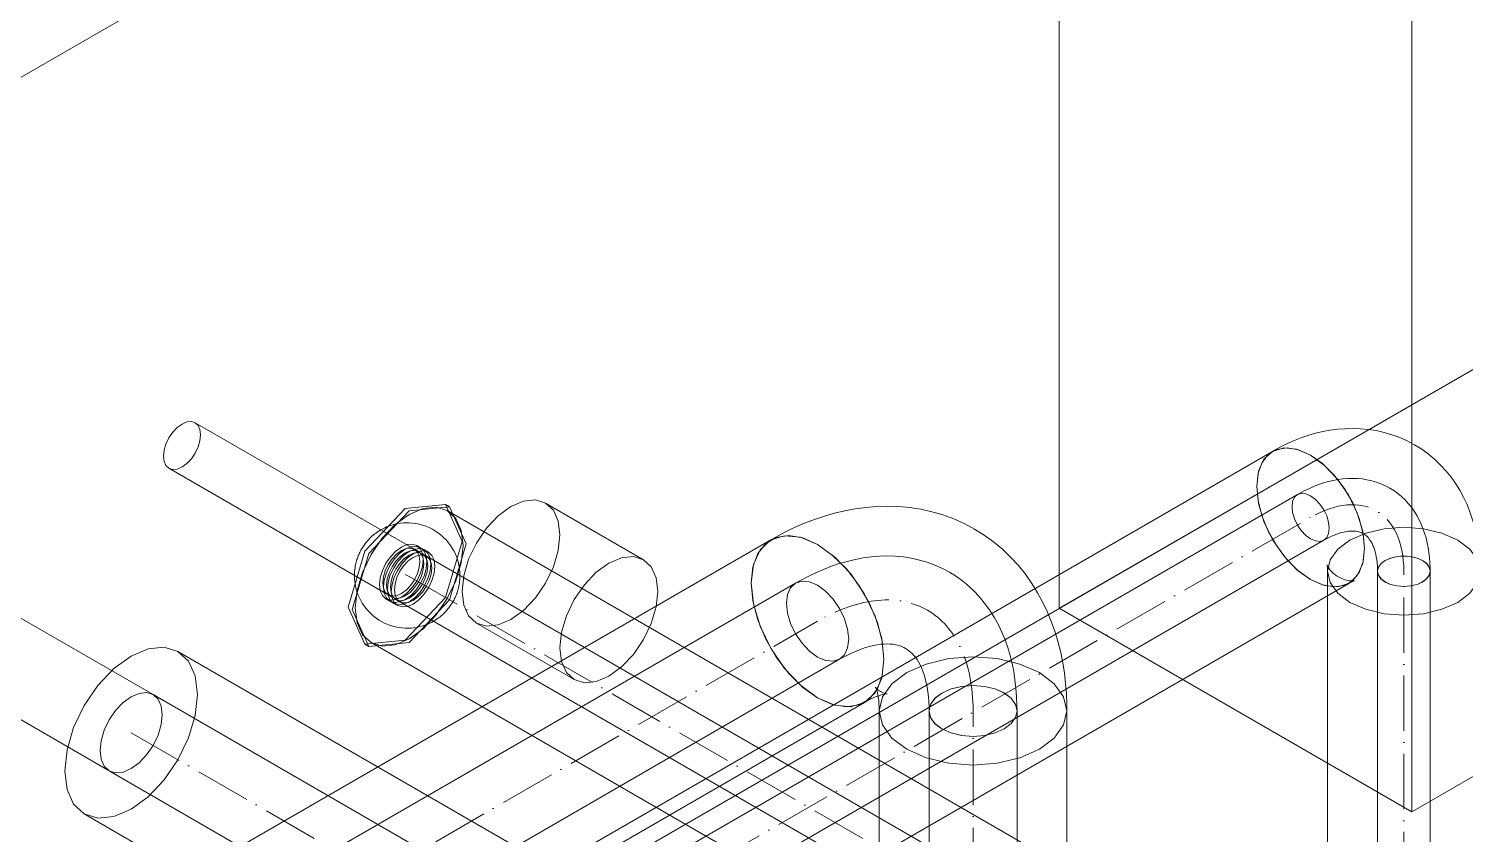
# Model space of a CAD drawing. Header units: millimetres. Extents: x -88595 to 880822, y -1054509 to -148035.
# Drawn here: x 389529.6 to 389789, y -315715.3 to -315569.9 of the extents above; entities that cross this region are included whole.
import ezdxf

# ---------------------------------------------------------------- set-up
doc = ezdxf.new("R2010")
doc.units = ezdxf.units.MM
doc.linetypes.add('$12$ADSK_Осевая', pattern=[14, 10, -2, 0, -2])
doc.linetypes.add('$13$ADSK_Осевая', pattern=[14, 10, -2, 0, -2])
for name, color, linetype, lineweight in [('Изоляция', 7, 'Continuous', 18), ('Оборудование', 7, 'Continuous', 18), ('Трубопровод', 7, 'Continuous', 18), ('Трубопроводы', 7, 'Continuous', 18)]:
    doc.layers.add(name, color=color, linetype=linetype, lineweight=lineweight)

# ---------------------------------------------------------------- blocks, each defined once
blk = doc.blocks.new('$0$ADSK_Канальный блок кондиционера1 - AD242MJERAB-3267365-В_ОВ3_3')
at = {"layer": 'Оборудование'}
for p, q in [((18017.5, 12209.29), (18510.35, 12493.84)), ((18307.41, 12376.67), (18307.41, 12172.55)), ((18371.05, 12135.81), (18371.05, 12339.93)), ((18510.35, 12289.72), (18017.5, 12005.17)), ((18307.41, 12172.55), (18448.83, 12254.2)), ((18512.47, 12217.46), (18371.05, 12135.81)), ((18191.7, 12182.79), (18151.39, 12206.06)), ((18146.64, 12197.83), (18186.95, 12174.56)), ((18232.34, 12181.33), (18214.66, 12191.54)), ((18143.79, 12156.97), (18103.49, 12180.24)), ((18371.05, 12135.81), (18307.41, 12172.55)), ((18202.16, 12169.89), (18219.84, 12159.68)), ((18095.55, 12166.49), (18135.85, 12143.22))]:
    blk.add_line(p, q, dxfattribs=at)
for points in [[(18145.66, 12200, 0), (18145.77, 12201.07, 0), (18146.11, 12202.2, 0), (18146.64, 12203.32, 0), (18147.34, 12204.33, 0), (18148.15, 12205.19, 0), (18149.02, 12205.82, 0), (18149.89, 12206.19, 0), (18150.7, 12206.27, 0), (18151.39, 12206.06, 0), (18151.93, 12205.56, 0), (18152.26, 12204.82, 0), (18152.38, 12203.88, 0)], [(18152.38, 12203.88, 0), (18152.26, 12202.81, 0), (18151.93, 12201.68, 0), (18151.39, 12200.57, 0), (18150.7, 12199.55, 0), (18149.89, 12198.7, 0), (18149.02, 12198.07, 0), (18148.15, 12197.7, 0), (18147.34, 12197.62, 0), (18146.64, 12197.83, 0), (18146.11, 12198.33, 0), (18145.77, 12199.07, 0), (18145.66, 12200, 0)], [(18199.58, 12175.61, 0), (18199.88, 12178.43, 0), (18200.76, 12181.4, 0), (18202.16, 12184.32, 0), (18203.99, 12187, 0), (18206.13, 12189.25, 0), (18208.41, 12190.92, 0), (18210.7, 12191.89, 0), (18212.83, 12192.11, 0), (18214.66, 12191.54, 0), (18216.07, 12190.24, 0), (18216.95, 12188.29, 0), (18217.25, 12185.82, 0)], [(18217.25, 12185.82, 0), (18216.95, 12183, 0), (18216.07, 12180.03, 0), (18214.66, 12177.11, 0), (18212.83, 12174.43, 0), (18210.7, 12172.18, 0), (18208.41, 12170.51, 0), (18206.13, 12169.54, 0), (18203.99, 12169.32, 0), (18202.16, 12169.89, 0), (18200.76, 12171.19, 0), (18199.88, 12173.14, 0), (18199.58, 12175.61, 0)], [(18192.68, 12180.61, 0), (18192.57, 12181.55, 0), (18192.23, 12182.29, 0), (18191.7, 12182.79, 0), (18191, 12183, 0), (18190.19, 12182.92, 0), (18189.32, 12182.55, 0), (18188.45, 12181.92, 0), (18187.64, 12181.06, 0), (18186.95, 12180.05, 0), (18186.41, 12178.93, 0), (18186.08, 12177.8, 0), (18185.96, 12176.73, 0)], [(18234.93, 12175.61, 0), (18234.63, 12178.08, 0), (18233.75, 12180.03, 0), (18232.34, 12181.33, 0), (18230.51, 12181.9, 0), (18228.38, 12181.69, 0), (18226.09, 12180.72, 0), (18223.8, 12179.05, 0), (18221.67, 12176.8, 0), (18219.84, 12174.12, 0), (18218.44, 12171.19, 0), (18217.55, 12168.22, 0), (18217.25, 12165.41, 0)], [(18185.96, 12176.73, 0), (18186.08, 12175.8, 0), (18186.41, 12175.06, 0), (18186.95, 12174.56, 0), (18187.64, 12174.35, 0), (18188.45, 12174.43, 0), (18189.32, 12174.8, 0), (18190.19, 12175.43, 0), (18191, 12176.28, 0), (18191.7, 12177.3, 0), (18192.23, 12178.41, 0), (18192.57, 12179.54, 0), (18192.68, 12180.61, 0)], [(18217.25, 12165.41, 0), (18217.55, 12162.94, 0), (18218.44, 12160.99, 0), (18219.84, 12159.68, 0), (18221.67, 12159.12, 0), (18223.8, 12159.33, 0), (18226.09, 12160.3, 0), (18228.38, 12161.97, 0), (18230.51, 12164.22, 0), (18232.34, 12166.9, 0), (18233.75, 12169.83, 0), (18234.63, 12172.8, 0), (18234.93, 12175.61, 0)], [(18145.44, 12153.34, 0), (18145.25, 12154.91, 0), (18144.69, 12156.15, 0), (18143.79, 12156.97, 0), (18142.63, 12157.33, 0), (18141.28, 12157.2, 0), (18139.82, 12156.58, 0), (18138.37, 12155.52, 0), (18137.02, 12154.09, 0), (18135.85, 12152.39, 0), (18134.96, 12150.53, 0), (18134.4, 12148.64, 0), (18134.21, 12146.85, 0)], [(18134.21, 12146.85, 0), (18134.4, 12145.29, 0), (18134.96, 12144.05, 0), (18135.85, 12143.22, 0), (18137.02, 12142.86, 0), (18138.37, 12143, 0), (18139.82, 12143.61, 0), (18141.28, 12144.67, 0), (18142.63, 12146.1, 0), (18143.79, 12147.8, 0), (18144.69, 12149.66, 0), (18145.25, 12151.55, 0), (18145.44, 12153.34, 0)]]:
    blk.add_polyline3d(points, dxfattribs=at)
blk = doc.blocks.new('$0$ADSK_МедьПайка_Отвод-гнутая труба - Отвод _гнутая труба_-3197929-В_ОВ3_3')
at = {"layer": 'Трубопроводы', "color": 190, "true_color": 0x8000ff}
for points in [[(31567.95, 9699.53, 0), (31567.2, 9698.96, 0), (31566.72, 9698.3, 0), (31566.56, 9697.59, 0), (31566.72, 9696.87, 0), (31567.2, 9696.21, 0), (31567.95, 9695.64, 0), (31568.94, 9695.21, 0), (31570.09, 9694.93, 0), (31571.32, 9694.84, 0), (31572.55, 9694.93, 0), (31573.7, 9695.21, 0), (31574.68, 9695.64, 0)], [(31574.68, 9695.64, 0), (31575.44, 9696.21, 0), (31575.92, 9696.87, 0), (31576.08, 9697.59, 0), (31575.92, 9698.3, 0), (31575.44, 9698.96, 0), (31574.68, 9699.53, 0), (31573.7, 9699.97, 0), (31572.55, 9700.24, 0), (31571.32, 9700.33, 0), (31570.09, 9700.24, 0), (31568.94, 9699.97, 0), (31567.95, 9699.53, 0)], [(31564.01, 9690.81, 0), (31564.2, 9690.93, 0), (31564.38, 9691.06, 0), (31564.56, 9691.21, 0), (31564.73, 9691.38, 0), (31564.9, 9691.57, 0), (31565.08, 9691.78, 0), (31565.25, 9692.02, 0), (31565.41, 9692.29, 0), (31565.57, 9692.59, 0), (31565.73, 9692.91, 0), (31565.87, 9693.27, 0), (31566.01, 9693.66, 0), (31566.14, 9694.08, 0), (31566.25, 9694.53, 0), (31566.34, 9695.01, 0), (31566.42, 9695.52, 0), (31566.49, 9696.05, 0), (31566.53, 9696.62, 0), (31566.55, 9697.2, 0), (31566.56, 9697.59, 0)], [(31568.77, 9682.57, 0), (31569.51, 9683.03, 0), (31570.23, 9683.55, 0), (31570.9, 9684.11, 0), (31571.53, 9684.72, 0), (31572.13, 9685.37, 0), (31572.68, 9686.05, 0), (31573.18, 9686.76, 0), (31573.64, 9687.51, 0), (31574.06, 9688.28, 0), (31574.44, 9689.07, 0), (31574.77, 9689.89, 0), (31575.07, 9690.72, 0), (31575.32, 9691.58, 0), (31575.54, 9692.45, 0), (31575.72, 9693.33, 0), (31575.86, 9694.23, 0), (31575.96, 9695.14, 0), (31576.03, 9696.06, 0), (31576.07, 9696.99, 0), (31576.08, 9697.59, 0)], [(31554.49, 9683.98, 0), (31553.62, 9683.61, 0), (31552.81, 9683.53, 0), (31552.11, 9683.75, 0), (31551.57, 9684.24, 0), (31551.24, 9684.99, 0), (31551.12, 9685.93, 0), (31551.24, 9687, 0), (31551.57, 9688.13, 0), (31552.11, 9689.24, 0), (31552.81, 9690.26, 0), (31553.62, 9691.12, 0), (31554.49, 9691.76, 0)], [(31554.49, 9691.76, 0), (31555.36, 9692.13, 0), (31556.17, 9692.21, 0), (31556.87, 9691.99, 0), (31557.4, 9691.5, 0), (31557.74, 9690.75, 0), (31557.85, 9689.81, 0), (31557.74, 9688.74, 0), (31557.4, 9687.61, 0), (31556.87, 9686.5, 0), (31556.17, 9685.48, 0), (31555.36, 9684.62, 0), (31554.49, 9683.98, 0)], [(31564.01, 9690.81, 0), (31563.81, 9690.71, 0), (31563.61, 9690.62, 0), (31563.39, 9690.54, 0), (31563.16, 9690.47, 0), (31562.91, 9690.41, 0), (31562.64, 9690.37, 0), (31562.34, 9690.35, 0), (31562.03, 9690.34, 0), (31561.69, 9690.34, 0), (31561.33, 9690.37, 0), (31560.95, 9690.43, 0), (31560.54, 9690.5, 0), (31560.12, 9690.6, 0), (31559.67, 9690.73, 0), (31559.21, 9690.89, 0), (31558.73, 9691.07, 0), (31558.23, 9691.29, 0), (31557.72, 9691.53, 0), (31557.2, 9691.8, 0), (31556.87, 9691.99, 0)], [(31568.77, 9682.57, 0), (31567.99, 9682.16, 0), (31567.19, 9681.8, 0), (31566.37, 9681.49, 0), (31565.52, 9681.25, 0), (31564.67, 9681.06, 0), (31563.8, 9680.92, 0), (31562.93, 9680.84, 0), (31562.05, 9680.82, 0), (31561.18, 9680.84, 0), (31560.3, 9680.91, 0), (31559.43, 9681.03, 0), (31558.56, 9681.19, 0), (31557.69, 9681.4, 0), (31556.83, 9681.65, 0), (31555.98, 9681.93, 0), (31555.13, 9682.26, 0), (31554.29, 9682.62, 0), (31553.45, 9683.02, 0), (31552.63, 9683.45, 0), (31552.11, 9683.75, 0)]]:
    blk.add_polyline3d(points, dxfattribs=at)
blk = doc.blocks.new('$0$ADSK_МедьПайка_Отвод-гнутая труба - Отвод _гнутая труба_-3197924-В_ОВ3_3')
at = {"layer": 'Трубопроводы', "color": 134, "true_color": 0x00a6a6}
for points in [[(31495.62, 9697.12, 0), (31496.88, 9698.07, 0), (31497.67, 9699.18, 0), (31497.94, 9700.36, 0), (31497.67, 9701.55, 0), (31496.88, 9702.65, 0), (31495.62, 9703.6, 0), (31493.97, 9704.33, 0), (31492.06, 9704.79, 0), (31490, 9704.95, 0), (31487.95, 9704.79, 0), (31486.03, 9704.33, 0), (31484.39, 9703.6, 0)], [(31484.39, 9703.6, 0), (31483.12, 9702.65, 0), (31482.33, 9701.55, 0), (31482.06, 9700.36, 0), (31482.33, 9699.18, 0), (31483.12, 9698.07, 0), (31484.39, 9697.12, 0), (31486.03, 9696.39, 0), (31487.95, 9695.93, 0), (31490, 9695.78, 0), (31492.06, 9695.93, 0), (31493.97, 9696.39, 0), (31495.62, 9697.12, 0)], [(31477.81, 9689.06, 0), (31478.12, 9689.26, 0), (31478.42, 9689.48, 0), (31478.72, 9689.73, 0), (31479.01, 9690.01, 0), (31479.3, 9690.32, 0), (31479.59, 9690.68, 0), (31479.87, 9691.08, 0), (31480.15, 9691.53, 0), (31480.42, 9692.02, 0), (31480.68, 9692.57, 0), (31480.92, 9693.16, 0), (31481.15, 9693.81, 0), (31481.36, 9694.51, 0), (31481.54, 9695.26, 0), (31481.7, 9696.06, 0), (31481.84, 9696.91, 0), (31481.94, 9697.81, 0), (31482.01, 9698.74, 0), (31482.05, 9699.72, 0), (31482.06, 9700.36, 0)], [(31485.75, 9675.31, 0), (31486.99, 9676.09, 0), (31488.18, 9676.95, 0), (31489.3, 9677.89, 0), (31490.36, 9678.9, 0), (31491.35, 9679.98, 0), (31492.27, 9681.12, 0), (31493.11, 9682.31, 0), (31493.88, 9683.55, 0), (31494.58, 9684.84, 0), (31495.21, 9686.16, 0), (31495.77, 9687.52, 0), (31496.26, 9688.92, 0), (31496.68, 9690.34, 0), (31497.04, 9691.79, 0), (31497.34, 9693.26, 0), (31497.57, 9694.76, 0), (31497.75, 9696.28, 0), (31497.87, 9697.81, 0), (31497.93, 9699.37, 0), (31497.94, 9700.36, 0)], [(31461.93, 9690.64, 0), (31463.38, 9691.26, 0), (31464.74, 9691.39, 0), (31465.9, 9691.03, 0), (31466.79, 9690.2, 0), (31467.35, 9688.96, 0), (31467.54, 9687.4, 0), (31467.35, 9685.61, 0), (31466.79, 9683.72, 0), (31465.9, 9681.86, 0), (31464.74, 9680.16, 0), (31463.38, 9678.73, 0), (31461.93, 9677.67, 0)], [(31477.81, 9689.06, 0), (31477.48, 9688.89, 0), (31477.14, 9688.74, 0), (31476.78, 9688.61, 0), (31476.39, 9688.49, 0), (31475.97, 9688.4, 0), (31475.52, 9688.33, 0), (31475.03, 9688.28, 0), (31474.51, 9688.27, 0), (31473.94, 9688.28, 0), (31473.34, 9688.33, 0), (31472.7, 9688.42, 0), (31472.03, 9688.55, 0), (31471.32, 9688.72, 0), (31470.57, 9688.93, 0), (31469.8, 9689.19, 0), (31469, 9689.5, 0), (31468.17, 9689.86, 0), (31467.32, 9690.26, 0), (31466.46, 9690.72, 0), (31465.9, 9691.03, 0)], [(31461.93, 9677.67, 0), (31460.48, 9677.05, 0), (31459.12, 9676.92, 0), (31457.96, 9677.28, 0), (31457.07, 9678.11, 0), (31456.51, 9679.35, 0), (31456.31, 9680.91, 0), (31456.51, 9682.7, 0), (31457.07, 9684.59, 0), (31457.96, 9686.45, 0), (31459.12, 9688.15, 0), (31460.48, 9689.58, 0), (31461.93, 9690.64, 0)], [(31485.75, 9675.31, 0), (31484.45, 9674.62, 0), (31483.12, 9674.03, 0), (31481.74, 9673.52, 0), (31480.34, 9673.11, 0), (31478.91, 9672.79, 0), (31477.46, 9672.57, 0), (31476.01, 9672.43, 0), (31474.55, 9672.39, 0), (31473.08, 9672.43, 0), (31471.62, 9672.55, 0), (31470.16, 9672.74, 0), (31468.71, 9673.02, 0), (31467.27, 9673.36, 0), (31465.83, 9673.77, 0), (31464.41, 9674.25, 0), (31462.99, 9674.8, 0), (31461.59, 9675.4, 0), (31460.2, 9676.07, 0), (31458.83, 9676.79, 0), (31457.96, 9677.28, 0)]]:
    blk.add_polyline3d(points, dxfattribs=at)
blk = doc.blocks.new('$0$ADSK_МедьПайка_Муфта редукционная - Муфта редукционная медная под пайку-3268008-В_ОВ3_3')
at = {"layer": 'Трубопроводы', "color": 190, "true_color": 0x8000ff}
for p, q in [((18192.1, 12183.48), (18191.39, 12183.89)), ((18192.79, 12183.09), (18192.08, 12183.49)), ((18191.7, 12182.79), (18190.99, 12183.2)), ((18193.12, 12181.98), (18192.41, 12182.39)), ((18193.52, 12182.67), (18192.81, 12183.08)), ((18190.03, 12178.27), (18189.32, 12178.67)), ((18185.84, 12174.28), (18186.55, 12173.87)), ((18186.24, 12174.97), (18186.95, 12174.56)), ((18186.53, 12173.88), (18187.23, 12173.46)), ((18187.25, 12173.45), (18187.96, 12173.04)), ((18187.65, 12174.14), (18188.36, 12173.74))]:
    blk.add_line(p, q, dxfattribs=at)
for points in [[(18199.2, 12178.47, 0), (18199.19, 12178.81, 0), (18199.17, 12179.16, 0), (18199.14, 12179.52, 0), (18199.09, 12179.9, 0), (18199.02, 12180.29, 0), (18198.93, 12180.7, 0), (18198.82, 12181.13, 0), (18198.68, 12181.57, 0), (18198.51, 12182.02, 0), (18198.31, 12182.48, 0), (18198.08, 12182.95, 0), (18197.8, 12183.42, 0), (18197.49, 12183.9, 0), (18197.14, 12184.38, 0), (18196.75, 12184.84, 0), (18196.32, 12185.29, 0), (18195.84, 12185.72, 0), (18195.33, 12186.13, 0), (18194.79, 12186.5, 0), (18194.23, 12186.83, 0), (18193.64, 12187.13, 0), (18193.04, 12187.38, 0), (18192.43, 12187.58, 0), (18191.82, 12187.75, 0), (18191.22, 12187.86, 0), (18190.63, 12187.94, 0), (18190.05, 12187.98, 0), (18189.5, 12187.99, 0), (18188.97, 12187.96, 0), (18188.46, 12187.91, 0), (18187.98, 12187.84, 0), (18187.53, 12187.74, 0), (18187.1, 12187.63, 0), (18186.69, 12187.51, 0), (18186.31, 12187.37, 0), (18185.95, 12187.23, 0), (18185.61, 12187.08, 0), (18185.29, 12186.92, 0), (18184.99, 12186.76, 0), (18184.71, 12186.59, 0), (18184.45, 12186.42, 0), (18184.2, 12186.25, 0), (18183.96, 12186.08, 0), (18183.74, 12185.91, 0), (18183.52, 12185.74, 0), (18183.32, 12185.56, 0), (18183.13, 12185.38, 0), (18182.95, 12185.21, 0), (18182.78, 12185.03, 0), (18182.61, 12184.86, 0), (18182.46, 12184.68, 0), (18182.31, 12184.5, 0), (18182.17, 12184.32, 0), (18182.03, 12184.14, 0), (18181.9, 12183.96, 0), (18181.77, 12183.77, 0), (18181.65, 12183.59, 0), (18181.53, 12183.4, 0), (18181.42, 12183.21, 0), (18181.31, 12183.02, 0), (18181.21, 12182.82, 0), (18181.11, 12182.63, 0), (18181.02, 12182.42, 0), (18180.93, 12182.22, 0), (18180.84, 12182.01, 0), (18180.76, 12181.79, 0), (18180.68, 12181.57, 0), (18180.6, 12181.35, 0), (18180.53, 12181.12, 0), (18180.47, 12180.88, 0), (18180.4, 12180.63, 0), (18180.35, 12180.38, 0), (18180.3, 12180.11, 0), (18180.26, 12179.84, 0), (18180.22, 12179.56, 0), (18180.19, 12179.27, 0), (18180.17, 12178.96, 0), (18180.16, 12178.65, 0), (18180.16, 12178.47, 0)], [(18184.69, 12176.82, 0), (18184.82, 12178.07, 0), (18185.22, 12179.39, 0), (18185.84, 12180.68, 0), (18186.65, 12181.87, 0), (18187.6, 12182.87, 0), (18188.62, 12183.61, 0), (18189.63, 12184.05, 0), (18190.58, 12184.14, 0), (18191.39, 12183.89, 0), (18192.01, 12183.31, 0), (18192.41, 12182.44, 0), (18192.54, 12181.35, 0)], [(18185.4, 12176.41, 0), (18185.53, 12177.66, 0), (18185.92, 12178.98, 0), (18186.55, 12180.28, 0), (18187.36, 12181.47, 0), (18188.31, 12182.46, 0), (18189.32, 12183.21, 0), (18190.34, 12183.64, 0), (18191.28, 12183.73, 0), (18192.1, 12183.48, 0), (18192.72, 12182.9, 0), (18193.11, 12182.04, 0), (18193.25, 12180.94, 0)], [(18193.25, 12180.94, 0), (18193.11, 12182.04, 0), (18192.72, 12182.9, 0), (18192.1, 12183.48, 0), (18191.28, 12183.73, 0), (18190.34, 12183.64, 0), (18189.32, 12183.21, 0), (18188.31, 12182.46, 0), (18187.36, 12181.47, 0), (18186.55, 12180.28, 0), (18185.92, 12178.98, 0), (18185.53, 12177.66, 0), (18185.4, 12176.41, 0)], [(18192.54, 12181.35, 0), (18192.41, 12180.1, 0), (18192.01, 12178.78, 0), (18191.39, 12177.48, 0), (18190.58, 12176.29, 0), (18189.63, 12175.29, 0), (18188.62, 12174.55, 0), (18187.6, 12174.12, 0), (18186.65, 12174.02, 0), (18185.84, 12174.28, 0), (18185.22, 12174.85, 0), (18184.82, 12175.72, 0), (18184.69, 12176.82, 0)], [(18191.97, 12181.02, 0), (18191.86, 12181.96, 0), (18191.52, 12182.7, 0), (18190.99, 12183.2, 0), (18190.29, 12183.41, 0), (18189.48, 12183.33, 0), (18188.62, 12182.96, 0), (18187.75, 12182.33, 0), (18186.94, 12181.47, 0), (18186.24, 12180.45, 0), (18185.71, 12179.34, 0), (18185.37, 12178.21, 0), (18185.26, 12177.14, 0)], [(18185.26, 12177.14, 0), (18185.37, 12176.21, 0), (18185.71, 12175.46, 0), (18186.24, 12174.97, 0), (18186.94, 12174.75, 0), (18187.75, 12174.83, 0), (18188.62, 12175.2, 0), (18189.48, 12175.84, 0), (18190.29, 12176.69, 0), (18190.99, 12177.71, 0), (18191.52, 12178.82, 0), (18191.86, 12179.95, 0), (18191.97, 12181.02, 0)], [(18193.25, 12180.94, 0), (18193.11, 12179.69, 0), (18192.72, 12178.37, 0), (18192.1, 12177.07, 0), (18191.28, 12175.88, 0), (18190.34, 12174.88, 0), (18189.32, 12174.14, 0), (18188.31, 12173.71, 0), (18187.36, 12173.62, 0), (18186.55, 12173.87, 0), (18185.92, 12174.45, 0), (18185.53, 12175.31, 0), (18185.4, 12176.41, 0)], [(18185.4, 12176.41, 0), (18185.53, 12175.31, 0), (18185.92, 12174.45, 0), (18186.55, 12173.87, 0), (18187.36, 12173.62, 0), (18188.31, 12173.71, 0), (18189.32, 12174.14, 0), (18190.34, 12174.88, 0), (18191.28, 12175.88, 0), (18192.1, 12177.07, 0), (18192.72, 12178.37, 0), (18193.11, 12179.69, 0), (18193.25, 12180.94, 0)], [(18185.96, 12176.73, 0), (18186.08, 12177.8, 0), (18186.41, 12178.93, 0), (18186.95, 12180.05, 0), (18187.64, 12181.06, 0), (18188.45, 12181.92, 0), (18189.32, 12182.55, 0), (18190.19, 12182.92, 0), (18191, 12183, 0), (18191.7, 12182.79, 0), (18192.23, 12182.29, 0), (18192.57, 12181.55, 0), (18192.68, 12180.61, 0)], [(18193.96, 12180.54, 0), (18193.83, 12181.63, 0), (18193.43, 12182.5, 0), (18192.81, 12183.08, 0), (18192, 12183.33, 0), (18191.05, 12183.24, 0), (18190.03, 12182.81, 0), (18189.01, 12182.06, 0), (18188.06, 12181.06, 0), (18187.25, 12179.87, 0), (18186.62, 12178.57, 0), (18186.23, 12177.25, 0), (18186.1, 12176, 0)], [(18186.1, 12176, 0), (18186.23, 12177.25, 0), (18186.62, 12178.57, 0), (18187.25, 12179.87, 0), (18188.06, 12181.06, 0), (18189.01, 12182.06, 0), (18190.03, 12182.81, 0), (18191.05, 12183.24, 0), (18192, 12183.33, 0), (18192.81, 12183.08, 0), (18193.43, 12182.5, 0), (18193.83, 12181.63, 0), (18193.96, 12180.54, 0)], [(18193.4, 12180.21, 0), (18193.28, 12181.15, 0), (18192.94, 12181.89, 0), (18192.41, 12182.39, 0), (18191.71, 12182.6, 0), (18190.9, 12182.52, 0), (18190.03, 12182.15, 0), (18189.16, 12181.52, 0), (18188.35, 12180.66, 0), (18187.65, 12179.64, 0), (18187.11, 12178.53, 0), (18186.78, 12177.39, 0), (18186.66, 12176.32, 0)], [(18194.67, 12180.13, 0), (18194.53, 12181.22, 0), (18194.14, 12182.09, 0), (18193.52, 12182.67, 0), (18192.7, 12182.92, 0), (18191.75, 12182.83, 0), (18190.74, 12182.4, 0), (18189.72, 12181.65, 0), (18188.77, 12180.65, 0), (18187.96, 12179.46, 0), (18187.33, 12178.16, 0), (18186.94, 12176.84, 0), (18186.81, 12175.59, 0)], [(18187.37, 12175.91, 0), (18187.49, 12176.99, 0), (18187.82, 12178.12, 0), (18188.36, 12179.23, 0), (18189.05, 12180.25, 0), (18189.87, 12181.11, 0), (18190.74, 12181.74, 0), (18191.61, 12182.11, 0), (18192.42, 12182.19, 0), (18193.12, 12181.98, 0), (18193.65, 12181.48, 0), (18193.99, 12180.74, 0), (18194.1, 12179.8, 0)], [(18180.16, 12178.47, 0), (18180.16, 12178.13, 0), (18180.18, 12177.78, 0), (18180.21, 12177.42, 0), (18180.26, 12177.04, 0), (18180.33, 12176.64, 0), (18180.42, 12176.24, 0), (18180.53, 12175.81, 0), (18180.67, 12175.37, 0), (18180.84, 12174.92, 0), (18181.04, 12174.46, 0), (18181.28, 12173.99, 0), (18181.55, 12173.51, 0), (18181.86, 12173.04, 0), (18182.21, 12172.56, 0), (18182.6, 12172.1, 0), (18183.04, 12171.65, 0), (18183.51, 12171.22, 0), (18184.02, 12170.81, 0), (18184.56, 12170.44, 0), (18185.13, 12170.11, 0), (18185.71, 12169.81, 0), (18186.32, 12169.56, 0), (18186.92, 12169.36, 0), (18187.53, 12169.19, 0), (18188.13, 12169.08, 0), (18188.72, 12169, 0), (18189.3, 12168.96, 0), (18189.85, 12168.95, 0), (18190.38, 12168.98, 0), (18190.89, 12169.03, 0), (18191.37, 12169.1, 0), (18191.83, 12169.2, 0), (18192.26, 12169.31, 0), (18192.66, 12169.43, 0), (18193.04, 12169.57, 0), (18193.4, 12169.71, 0), (18193.74, 12169.86, 0), (18194.06, 12170.02, 0), (18194.36, 12170.18, 0), (18194.64, 12170.35, 0), (18194.91, 12170.51, 0), (18195.16, 12170.69, 0), (18195.39, 12170.86, 0), (18195.62, 12171.03, 0), (18195.83, 12171.2, 0), (18196.03, 12171.38, 0), (18196.22, 12171.55, 0), (18196.4, 12171.73, 0), (18196.57, 12171.91, 0), (18196.74, 12172.08, 0), (18196.89, 12172.26, 0), (18197.04, 12172.44, 0), (18197.19, 12172.62, 0), (18197.32, 12172.8, 0), (18197.46, 12172.98, 0), (18197.58, 12173.17, 0), (18197.7, 12173.35, 0), (18197.82, 12173.54, 0), (18197.93, 12173.73, 0), (18198.04, 12173.92, 0), (18198.14, 12174.11, 0), (18198.24, 12174.31, 0), (18198.34, 12174.51, 0), (18198.43, 12174.72, 0), (18198.51, 12174.93, 0), (18198.6, 12175.14, 0), (18198.68, 12175.36, 0), (18198.75, 12175.59, 0), (18198.82, 12175.82, 0), (18198.89, 12176.06, 0), (18198.95, 12176.31, 0), (18199, 12176.56, 0), (18199.05, 12176.83, 0), (18199.1, 12177.1, 0), (18199.13, 12177.38, 0), (18199.16, 12177.67, 0), (18199.18, 12177.98, 0), (18199.19, 12178.29, 0), (18199.2, 12178.47, 0)], [(18192.68, 12180.61, 0), (18192.57, 12179.54, 0), (18192.23, 12178.41, 0), (18191.7, 12177.3, 0), (18191, 12176.28, 0), (18190.19, 12175.43, 0), (18189.32, 12174.8, 0), (18188.45, 12174.43, 0), (18187.64, 12174.35, 0), (18186.95, 12174.56, 0), (18186.41, 12175.06, 0), (18186.08, 12175.8, 0), (18185.96, 12176.73, 0)], [(18186.1, 12176, 0), (18186.23, 12174.9, 0), (18186.62, 12174.03, 0), (18187.25, 12173.45, 0), (18188.06, 12173.2, 0), (18189.01, 12173.29, 0), (18190.03, 12173.73, 0), (18191.05, 12174.47, 0), (18192, 12175.47, 0), (18192.81, 12176.66, 0), (18193.43, 12177.96, 0), (18193.83, 12179.28, 0), (18193.96, 12180.54, 0)], [(18193.96, 12180.54, 0), (18193.83, 12179.28, 0), (18193.43, 12177.96, 0), (18192.81, 12176.66, 0), (18192, 12175.47, 0), (18191.05, 12174.47, 0), (18190.03, 12173.73, 0), (18189.01, 12173.29, 0), (18188.06, 12173.2, 0), (18187.25, 12173.45, 0), (18186.62, 12174.03, 0), (18186.23, 12174.9, 0), (18186.1, 12176, 0)], [(18186.66, 12176.32, 0), (18186.78, 12175.38, 0), (18187.11, 12174.64, 0), (18187.65, 12174.14, 0), (18188.35, 12173.93, 0), (18189.16, 12174.01, 0), (18190.03, 12174.38, 0), (18190.9, 12175.01, 0), (18191.71, 12175.87, 0), (18192.41, 12176.89, 0), (18192.94, 12178.01, 0), (18193.28, 12179.14, 0), (18193.4, 12180.21, 0)], [(18186.81, 12175.59, 0), (18186.94, 12174.49, 0), (18187.33, 12173.62, 0), (18187.96, 12173.04, 0), (18188.77, 12172.79, 0), (18189.72, 12172.88, 0), (18190.74, 12173.32, 0), (18191.75, 12174.06, 0), (18192.7, 12175.06, 0), (18193.52, 12176.25, 0), (18194.14, 12177.55, 0), (18194.53, 12178.87, 0), (18194.67, 12180.13, 0)], [(18194.1, 12179.8, 0), (18193.99, 12178.73, 0), (18193.65, 12177.6, 0), (18193.12, 12176.48, 0), (18192.42, 12175.46, 0), (18191.61, 12174.61, 0), (18190.74, 12173.97, 0), (18189.87, 12173.6, 0), (18189.05, 12173.52, 0), (18188.36, 12173.74, 0), (18187.82, 12174.23, 0), (18187.49, 12174.97, 0), (18187.37, 12175.91, 0)]]:
    blk.add_polyline3d(points, dxfattribs=at)

msp = doc.modelspace()

# ---------------------------------------------------------------- linework, layer by layer
at = {"layer": 'Изоляция', "color": 190, "true_color": 0x8000ff}
for p, q in [((389754.22, -315646.21), (386327.25, -317624.77)), ((389605.6, -315656.22), (389604.89, -315655.81)), ((389767.98, -315750.88), (389605.21, -315656.9)), ((389764.17, -315667.84), (389764.17, -315753.08)), ((386341.01, -317648.6), (389767.98, -315670.04)), ((389590.34, -315681.01), (389591.05, -315681.42)), ((389591.45, -315680.74), (389754.22, -315774.72))]:
    msp.add_line(p, q, dxfattribs=at)
at = {"layer": 'Изоляция', "color": 134, "true_color": 0x00a6a6}
for p, q in [((389663.61, -315662.19), (386335.91, -317583.44)), ((389680.55, -315753.89), (389556.59, -315682.32)), ((386352.85, -317612.78), (389680.55, -315691.53)), ((389683.21, -315693.07), (389683.21, -315752.35)), ((389717.09, -315752.35), (389717.09, -315693.07)), ((389539.65, -315711.66), (389663.61, -315783.23))]:
    msp.add_line(p, q, dxfattribs=at)
at = {"layer": 'Изоляция', "color": 190, "true_color": 0x8000ff}
for points in [[(389779.88, -315645.03, 0), (389778.56, -315644.32, 0), (389777.19, -315643.71, 0), (389775.79, -315643.2, 0), (389774.37, -315642.79, 0), (389772.94, -315642.47, 0), (389771.52, -315642.25, 0), (389770.1, -315642.12, 0), (389768.69, -315642.07, 0), (389767.3, -315642.11, 0), (389765.94, -315642.22, 0), (389764.6, -315642.4, 0), (389763.29, -315642.65, 0), (389762.01, -315642.95, 0), (389760.76, -315643.31, 0), (389759.53, -315643.72, 0), (389758.34, -315644.18, 0), (389757.17, -315644.69, 0), (389756.03, -315645.23, 0), (389754.92, -315645.82, 0), (389754.22, -315646.21, 0)], [(389779.88, -315645.03, 0), (389781.16, -315645.82, 0), (389782.37, -315646.7, 0), (389783.51, -315647.66, 0), (389784.58, -315648.68, 0), (389785.57, -315649.76, 0), (389786.47, -315650.88, 0), (389787.3, -315652.05, 0), (389788.04, -315653.24, 0), (389788.7, -315654.46, 0), (389789.29, -315655.7, 0), (389789.8, -315656.95, 0), (389790.24, -315658.2, 0), (389790.62, -315659.47, 0), (389790.93, -315660.73, 0), (389791.19, -315662, 0), (389791.39, -315663.26, 0), (389791.53, -315664.53, 0), (389791.63, -315665.79, 0), (389791.68, -315667.04, 0), (389791.69, -315667.84, 0)], [(389761.1, -315646.89, 0), (389758.94, -315645.92, 0), (389756.88, -315645.56, 0), (389755.03, -315645.84, 0), (389753.49, -315646.73, 0), (389752.33, -315648.19, 0), (389751.62, -315650.15, 0), (389751.37, -315652.51, 0)], [(389751.37, -315652.51, 0), (389751.7, -315649.79, 0), (389752.68, -315647.64, 0), (389754.22, -315646.21, 0), (389756.24, -315645.59, 0), (389758.58, -315645.82, 0), (389761.1, -315646.89, 0)], [(389761.1, -315646.89, 0), (389763.62, -315648.73, 0), (389765.97, -315651.2, 0), (389767.98, -315654.15, 0), (389769.53, -315657.37, 0), (389770.5, -315660.64, 0), (389770.83, -315663.74, 0)], [(389770.83, -315663.74, 0), (389770.59, -315661.1, 0), (389769.87, -315658.31, 0), (389768.71, -315655.51, 0), (389767.17, -315652.84, 0), (389765.32, -315650.44, 0), (389763.27, -315648.42, 0), (389761.1, -315646.89, 0)], [(389761.1, -315669.36, 0), (389758.58, -315667.52, 0), (389756.24, -315665.05, 0), (389754.22, -315662.1, 0), (389752.68, -315658.88, 0), (389751.7, -315655.61, 0), (389751.37, -315652.51, 0)], [(389751.37, -315652.51, 0), (389751.62, -315655.15, 0), (389752.34, -315657.94, 0), (389753.5, -315660.74, 0), (389755.04, -315663.41, 0), (389756.88, -315665.81, 0), (389758.94, -315667.83, 0), (389761.1, -315669.36, 0)], [(389597.62, -315656.53, 0), (389604.89, -315655.81, 0), (389607.91, -315662.47, 0)], [(389587.33, -315674.35, 0), (389590.34, -315664.21, 0), (389597.62, -315656.53, 0)], [(389598.33, -315656.94, 0), (389591.05, -315664.62, 0), (389588.04, -315674.76, 0)], [(389588.6, -315674.44, 0), (389588.93, -315671.34, 0), (389589.9, -315668.07, 0), (389591.45, -315664.85, 0), (389593.46, -315661.9, 0), (389595.81, -315659.42, 0), (389598.33, -315657.59, 0)], [(389608.61, -315662.88, 0), (389605.6, -315656.22, 0), (389598.33, -315656.94, 0)], [(389598.33, -315657.59, 0), (389600.84, -315656.51, 0), (389603.19, -315656.28, 0), (389605.21, -315656.9, 0), (389606.75, -315658.34, 0), (389607.72, -315660.49, 0), (389608.06, -315663.2, 0)], [(389787.66, -315662.22, 0), (389784.81, -315660.96, 0), (389781.49, -315660.17, 0), (389777.93, -315659.9, 0), (389774.37, -315660.17, 0), (389771.05, -315660.96, 0), (389768.2, -315662.22, 0)], [(389768.2, -315662.22, 0), (389771.05, -315660.96, 0), (389774.37, -315660.17, 0), (389777.93, -315659.9, 0), (389781.49, -315660.17, 0), (389784.81, -315660.96, 0), (389787.66, -315662.22, 0)], [(389607.91, -315662.47, 0), (389604.89, -315672.61, 0), (389597.62, -315680.29, 0)], [(389598.33, -315680.7, 0), (389605.6, -315673.02, 0), (389608.61, -315662.88, 0)], [(389608.06, -315663.2, 0), (389607.72, -315666.3, 0), (389606.75, -315669.57, 0), (389605.21, -315672.79, 0), (389603.19, -315675.74, 0), (389600.84, -315678.22, 0), (389598.33, -315680.06, 0)], [(389768.2, -315662.22, 0), (389766.01, -315663.87, 0), (389764.64, -315665.78, 0), (389764.17, -315667.84, 0), (389764.64, -315669.9, 0), (389766.01, -315671.81, 0), (389768.2, -315673.46, 0)], [(389768.2, -315673.46, 0), (389766.01, -315671.81, 0), (389764.64, -315669.9, 0), (389764.17, -315667.84, 0), (389764.64, -315665.78, 0), (389766.01, -315663.87, 0), (389768.2, -315662.22, 0)], [(389787.66, -315673.46, 0), (389789.85, -315671.81, 0), (389791.22, -315669.9, 0), (389791.69, -315667.84, 0), (389791.22, -315665.78, 0), (389789.85, -315663.87, 0), (389787.66, -315662.22, 0)], [(389787.66, -315662.22, 0), (389789.85, -315663.87, 0), (389791.22, -315665.78, 0), (389791.69, -315667.84, 0), (389791.22, -315669.9, 0), (389789.85, -315671.81, 0), (389787.66, -315673.46, 0)], [(389770.83, -315663.74, 0), (389770.5, -315666.46, 0), (389769.53, -315668.61, 0), (389767.98, -315670.04, 0), (389765.97, -315670.66, 0), (389763.62, -315670.43, 0), (389761.1, -315669.36, 0)], [(389761.1, -315669.36, 0), (389763.27, -315670.33, 0), (389765.32, -315670.68, 0), (389767.17, -315670.41, 0), (389768.71, -315669.52, 0), (389769.87, -315668.06, 0), (389770.59, -315666.1, 0), (389770.83, -315663.74, 0)], [(389766.12, -315668.86, 0), (389765.78, -315668.65, 0), (389765.46, -315668.42, 0), (389765.17, -315668.17, 0), (389764.91, -315667.93, 0), (389764.69, -315667.69, 0), (389764.5, -315667.46, 0), (389764.36, -315667.25, 0), (389764.24, -315667.06, 0), (389764.16, -315666.91, 0), (389764.11, -315666.8, 0), (389764.07, -315666.72, 0), (389764.06, -315666.69, 0)], [(389764.06, -315666.69, 0), (389764.07, -315666.71, 0), (389764.08, -315666.78, 0), (389764.1, -315666.89, 0), (389764.13, -315667.04, 0), (389764.15, -315667.23, 0), (389764.16, -315667.46, 0), (389764.17, -315667.73, 0), (389764.17, -315667.84, 0)], [(389766.12, -315668.86, 0), (389766.48, -315669.05, 0), (389766.84, -315669.21, 0), (389767.19, -315669.34, 0), (389767.54, -315669.44, 0), (389767.86, -315669.51, 0), (389768.15, -315669.56, 0), (389768.4, -315669.58, 0), (389768.62, -315669.59, 0), (389768.79, -315669.59, 0), (389768.92, -315669.58, 0), (389769, -315669.57, 0), (389769.03, -315669.56, 0)], [(389769.03, -315669.56, 0), (389769.01, -315669.56, 0), (389768.95, -315669.58, 0), (389768.84, -315669.62, 0), (389768.7, -315669.68, 0), (389768.52, -315669.76, 0), (389768.32, -315669.86, 0), (389768.08, -315669.99, 0), (389767.98, -315670.04, 0)], [(389768.2, -315673.46, 0), (389771.05, -315674.72, 0), (389774.37, -315675.51, 0), (389777.93, -315675.79, 0), (389781.49, -315675.51, 0), (389784.81, -315674.72, 0), (389787.66, -315673.46, 0)], [(389787.66, -315673.46, 0), (389784.81, -315674.72, 0), (389781.49, -315675.51, 0), (389777.93, -315675.79, 0), (389774.37, -315675.51, 0), (389771.05, -315674.72, 0), (389768.2, -315673.46, 0)], [(389597.62, -315680.29, 0), (389590.34, -315681.01, 0), (389587.33, -315674.35, 0)], [(389588.04, -315674.76, 0), (389591.05, -315681.42, 0), (389598.33, -315680.7, 0)], [(389598.33, -315680.06, 0), (389595.81, -315681.13, 0), (389593.46, -315681.36, 0), (389591.45, -315680.74, 0), (389589.9, -315679.3, 0), (389588.93, -315677.15, 0), (389588.6, -315674.44, 0)]]:
    msp.add_polyline3d(points, dxfattribs=at)
at = {"layer": 'Изоляция', "color": 134, "true_color": 0x00a6a6}
for points in [[(389700.4, -315660.23, 0), (389698.55, -315659.24, 0), (389696.65, -315658.39, 0), (389694.7, -315657.68, 0), (389692.72, -315657.1, 0), (389690.72, -315656.66, 0), (389688.71, -315656.35, 0), (389686.71, -315656.16, 0), (389684.72, -315656.1, 0), (389682.75, -315656.15, 0), (389680.8, -315656.31, 0), (389678.87, -315656.57, 0), (389676.98, -315656.92, 0), (389675.12, -315657.37, 0), (389673.3, -315657.89, 0), (389671.5, -315658.5, 0), (389669.74, -315659.17, 0), (389668.01, -315659.92, 0), (389666.31, -315660.73, 0), (389664.65, -315661.61, 0), (389663.61, -315662.19, 0)], [(389700.4, -315660.23, 0), (389702.17, -315661.33, 0), (389703.86, -315662.56, 0), (389705.45, -315663.89, 0), (389706.94, -315665.31, 0), (389708.33, -315666.82, 0), (389709.6, -315668.4, 0), (389710.76, -315670.05, 0), (389711.81, -315671.74, 0), (389712.75, -315673.47, 0), (389713.59, -315675.24, 0), (389714.33, -315677.04, 0), (389714.96, -315678.85, 0), (389715.51, -315680.68, 0), (389715.97, -315682.53, 0), (389716.34, -315684.38, 0), (389716.64, -315686.25, 0), (389716.85, -315688.12, 0), (389717, -315690, 0), (389717.08, -315691.88, 0), (389717.09, -315693.07, 0)], [(389672.08, -315663.03, 0), (389669.41, -315661.84, 0), (389666.88, -315661.4, 0), (389664.61, -315661.74, 0), (389662.71, -315662.83, 0), (389661.28, -315664.63, 0), (389660.4, -315667.04, 0), (389660.1, -315669.95, 0)], [(389660.1, -315669.95, 0), (389660.51, -315666.6, 0), (389661.7, -315663.96, 0), (389663.61, -315662.19, 0), (389666.09, -315661.43, 0), (389668.98, -315661.71, 0), (389672.08, -315663.03, 0)], [(389672.08, -315663.03, 0), (389675.18, -315665.29, 0), (389678.07, -315668.34, 0), (389680.55, -315671.97, 0), (389682.45, -315675.94, 0), (389683.65, -315679.96, 0), (389684.06, -315683.78, 0)], [(389684.06, -315683.78, 0), (389683.75, -315680.53, 0), (389682.87, -315677.09, 0), (389681.44, -315673.64, 0), (389679.54, -315670.36, 0), (389677.27, -315667.4, 0), (389674.74, -315664.92, 0), (389672.08, -315663.03, 0)], [(389672.08, -315690.69, 0), (389668.98, -315688.43, 0), (389666.09, -315685.38, 0), (389663.61, -315681.75, 0), (389661.7, -315677.79, 0), (389660.51, -315673.76, 0), (389660.1, -315669.95, 0)], [(389660.1, -315669.95, 0), (389660.4, -315673.2, 0), (389661.29, -315676.64, 0), (389662.71, -315680.08, 0), (389664.61, -315683.37, 0), (389666.88, -315686.33, 0), (389669.41, -315688.81, 0), (389672.08, -315690.69, 0)], [(389548.12, -315683.16, 0), (389551.22, -315681.84, 0), (389554.11, -315681.55, 0), (389556.59, -315682.32, 0), (389558.49, -315684.08, 0), (389559.69, -315686.73, 0), (389560.1, -315690.07, 0)], [(389536.14, -315703.91, 0), (389536.55, -315700.09, 0), (389537.75, -315696.06, 0), (389539.65, -315692.1, 0), (389542.13, -315688.47, 0), (389545.02, -315685.42, 0), (389548.12, -315683.16, 0)], [(389684.06, -315683.78, 0), (389683.65, -315687.12, 0), (389682.45, -315689.77, 0), (389680.55, -315691.53, 0), (389678.07, -315692.3, 0), (389675.18, -315692.01, 0), (389672.08, -315690.69, 0)], [(389672.08, -315690.69, 0), (389674.74, -315691.89, 0), (389677.28, -315692.33, 0), (389679.55, -315691.99, 0), (389681.44, -315690.89, 0), (389682.87, -315689.09, 0), (389683.76, -315686.68, 0), (389684.06, -315683.78, 0)], [(389712.13, -315686.15, 0), (389708.62, -315684.6, 0), (389704.53, -315683.62, 0), (389700.15, -315683.29, 0), (389695.76, -315683.62, 0), (389691.68, -315684.6, 0), (389688.17, -315686.15, 0)], [(389688.17, -315686.15, 0), (389691.68, -315684.6, 0), (389695.76, -315683.62, 0), (389700.15, -315683.29, 0), (389704.53, -315683.62, 0), (389708.62, -315684.6, 0), (389712.13, -315686.15, 0)], [(389688.17, -315686.15, 0), (389685.48, -315688.18, 0), (389683.79, -315690.54, 0), (389683.21, -315693.07, 0), (389683.79, -315695.6, 0), (389685.48, -315697.96, 0), (389688.17, -315699.99, 0)], [(389688.17, -315699.99, 0), (389685.48, -315697.96, 0), (389683.79, -315695.6, 0), (389683.21, -315693.07, 0), (389683.79, -315690.54, 0), (389685.48, -315688.18, 0), (389688.17, -315686.15, 0)], [(389712.13, -315699.99, 0), (389714.82, -315697.96, 0), (389716.51, -315695.6, 0), (389717.09, -315693.07, 0), (389716.51, -315690.54, 0), (389714.82, -315688.18, 0), (389712.13, -315686.15, 0)], [(389712.13, -315686.15, 0), (389714.82, -315688.18, 0), (389716.51, -315690.54, 0), (389717.09, -315693.07, 0), (389716.51, -315695.6, 0), (389714.82, -315697.96, 0), (389712.13, -315699.99, 0)], [(389683.46, -315689.57, 0), (389683.24, -315689.43, 0), (389683.04, -315689.29, 0), (389682.87, -315689.15, 0), (389682.73, -315689.01, 0), (389682.62, -315688.9, 0), (389682.55, -315688.81, 0), (389682.52, -315688.76, 0), (389682.51, -315688.75, 0)], [(389682.51, -315688.75, 0), (389682.53, -315688.78, 0), (389682.57, -315688.86, 0), (389682.63, -315689, 0), (389682.7, -315689.2, 0), (389682.79, -315689.46, 0), (389682.87, -315689.79, 0), (389682.96, -315690.18, 0), (389683.04, -315690.64, 0), (389683.11, -315691.16, 0), (389683.16, -315691.73, 0), (389683.2, -315692.36, 0), (389683.21, -315693.04, 0), (389683.21, -315693.07, 0)], [(389683.46, -315689.57, 0), (389683.68, -315689.69, 0), (389683.91, -315689.79, 0), (389684.12, -315689.86, 0), (389684.3, -315689.92, 0), (389684.46, -315689.95, 0), (389684.57, -315689.97, 0), (389684.63, -315689.98, 0), (389684.64, -315689.98, 0)], [(389560.1, -315690.07, 0), (389559.69, -315693.89, 0), (389558.49, -315697.92, 0), (389556.59, -315701.88, 0), (389554.11, -315705.51, 0), (389551.22, -315708.56, 0), (389548.12, -315710.82, 0)], [(389684.64, -315689.98, 0), (389684.61, -315689.98, 0), (389684.52, -315689.98, 0), (389684.37, -315690, 0), (389684.15, -315690.04, 0), (389683.88, -315690.1, 0), (389683.55, -315690.18, 0), (389683.17, -315690.31, 0), (389682.74, -315690.46, 0), (389682.26, -315690.66, 0), (389681.73, -315690.9, 0), (389681.17, -315691.19, 0), (389680.57, -315691.52, 0), (389680.55, -315691.53, 0)], [(389688.17, -315699.99, 0), (389691.68, -315701.54, 0), (389695.76, -315702.52, 0), (389700.15, -315702.85, 0), (389704.53, -315702.52, 0), (389708.62, -315701.54, 0), (389712.13, -315699.99, 0)], [(389712.13, -315699.99, 0), (389708.62, -315701.54, 0), (389704.53, -315702.52, 0), (389700.15, -315702.85, 0), (389695.76, -315702.52, 0), (389691.68, -315701.54, 0), (389688.17, -315699.99, 0)], [(389548.12, -315710.82, 0), (389545.02, -315712.14, 0), (389542.13, -315712.43, 0), (389539.65, -315711.66, 0), (389537.75, -315709.89, 0), (389536.55, -315707.25, 0), (389536.14, -315703.91, 0)]]:
    msp.add_polyline3d(points, dxfattribs=at)
at = {"layer": 'Трубопровод', "color": 190, "true_color": 0x8000ff}
for p, q in [((389758.72, -315654), (386329.11, -317634.09)), ((386333.87, -317642.33), (389763.48, -315662.25)), ((389763.48, -315758.68), (389600.71, -315664.7)), ((389773.17, -315667.84), (389773.17, -315753.08)), ((389782.69, -315753.08), (389782.69, -315667.84)), ((389595.95, -315672.94), (389758.72, -315766.92))]:
    msp.add_line(p, q, dxfattribs=at)
at = {"layer": 'Трубопровод', "color": 190, "linetype": '$12$ADSK_Осевая', "true_color": 0x8000ff}
for p, q in [((386331.49, -317638.21), (389761.1, -315658.12)), ((386331.49, -317638.21), (389761.1, -315658.12)), ((389598.33, -315668.82), (389761.1, -315762.8)), ((389598.33, -315668.82), (389761.1, -315762.8)), ((389777.93, -315753.08), (389777.93, -315667.84)), ((389777.93, -315753.08), (389777.93, -315667.84))]:
    msp.add_line(p, q, dxfattribs=at)
at = {"layer": 'Трубопровод', "color": 134, "true_color": 0x00a6a6}
for p, q in [((389668.11, -315669.99), (386338.84, -317592.14)), ((386346.78, -317605.89), (389676.05, -315683.74)), ((389676.05, -315761.68), (389552.09, -315690.11)), ((389692.21, -315693.07), (389692.21, -315752.35)), ((389708.09, -315752.35), (389708.09, -315693.07)), ((389544.15, -315703.87), (389668.11, -315775.43))]:
    msp.add_line(p, q, dxfattribs=at)
at = {"layer": 'Трубопровод', "color": 134, "linetype": '$12$ADSK_Осевая', "true_color": 0x00a6a6}
for p, q in [((386342.81, -317599.02), (389672.08, -315676.86)), ((386342.81, -317599.02), (389672.08, -315676.86)), ((389700.15, -315752.35), (389700.15, -315693.07)), ((389700.15, -315752.35), (389700.15, -315693.07)), ((389548.12, -315696.99), (389672.08, -315768.56)), ((389548.12, -315696.99), (389672.08, -315768.56))]:
    msp.add_line(p, q, dxfattribs=at)
at = {"layer": 'Трубопровод', "color": 190, "true_color": 0x8000ff}
for points in [[(389757.74, -315656.18, 0), (389757.85, -315655.24, 0), (389758.19, -315654.5, 0), (389758.72, -315654, 0), (389759.42, -315653.79, 0), (389760.23, -315653.87, 0), (389761.1, -315654.24, 0)], [(389761.1, -315654.24, 0), (389761.97, -315654.87, 0), (389762.78, -315655.73, 0), (389763.48, -315656.75, 0), (389764.02, -315657.86, 0), (389764.35, -315659, 0), (389764.47, -315660.07, 0)], [(389761.1, -315662.01, 0), (389760.23, -315661.38, 0), (389759.42, -315660.52, 0), (389758.72, -315659.5, 0), (389758.19, -315658.38, 0), (389757.85, -315657.25, 0), (389757.74, -315656.18, 0)], [(389764.47, -315660.07, 0), (389764.35, -315661.01, 0), (389764.02, -315661.75, 0), (389763.48, -315662.25, 0), (389762.78, -315662.46, 0), (389761.97, -315662.38, 0), (389761.1, -315662.01, 0)], [(389594.96, -315670.76, 0), (389595.07, -315669.69, 0), (389595.41, -315668.56, 0), (389595.95, -315667.45, 0), (389596.64, -315666.43, 0), (389597.45, -315665.57, 0), (389598.33, -315664.93, 0)], [(389598.33, -315664.93, 0), (389599.2, -315664.56, 0), (389600.01, -315664.48, 0), (389600.71, -315664.7, 0), (389601.24, -315665.19, 0), (389601.58, -315665.94, 0), (389601.69, -315666.88, 0)], [(389774.57, -315665.9, 0), (389773.81, -315666.47, 0), (389773.33, -315667.13, 0), (389773.17, -315667.84, 0), (389773.33, -315668.55, 0), (389773.81, -315669.21, 0), (389774.57, -315669.78, 0)], [(389781.3, -315665.9, 0), (389780.31, -315665.46, 0), (389779.16, -315665.19, 0), (389777.93, -315665.09, 0), (389776.7, -315665.19, 0), (389775.55, -315665.46, 0), (389774.57, -315665.9, 0)], [(389781.3, -315669.78, 0), (389782.05, -315669.21, 0), (389782.53, -315668.55, 0), (389782.69, -315667.84, 0), (389782.53, -315667.13, 0), (389782.05, -315666.47, 0), (389781.3, -315665.9, 0)], [(389601.69, -315666.88, 0), (389601.58, -315667.95, 0), (389601.24, -315669.08, 0), (389600.71, -315670.19, 0), (389600.01, -315671.21, 0), (389599.2, -315672.07, 0), (389598.33, -315672.71, 0)], [(389598.33, -315672.71, 0), (389597.45, -315673.08, 0), (389596.64, -315673.16, 0), (389595.95, -315672.94, 0), (389595.41, -315672.45, 0), (389595.07, -315671.7, 0), (389594.96, -315670.76, 0)], [(389774.57, -315669.78, 0), (389775.55, -315670.22, 0), (389776.7, -315670.5, 0), (389777.93, -315670.59, 0), (389779.16, -315670.5, 0), (389780.31, -315670.22, 0), (389781.3, -315669.78, 0)]]:
    msp.add_polyline3d(points, dxfattribs=at)
at = {"layer": 'Трубопровод', "color": 134, "true_color": 0x00a6a6}
for points in [[(389666.46, -315673.62, 0), (389666.65, -315672.05, 0), (389667.21, -315670.81, 0), (389668.11, -315669.99, 0), (389669.27, -315669.63, 0), (389670.62, -315669.76, 0), (389672.08, -315670.38, 0)], [(389672.08, -315670.38, 0), (389673.53, -315671.44, 0), (389674.88, -315672.87, 0), (389676.05, -315674.57, 0), (389676.94, -315676.43, 0), (389677.5, -315678.32, 0), (389677.69, -315680.1, 0)], [(389672.08, -315683.35, 0), (389670.62, -315682.29, 0), (389669.27, -315680.86, 0), (389668.11, -315679.16, 0), (389667.21, -315677.3, 0), (389666.65, -315675.41, 0), (389666.46, -315673.62, 0)], [(389677.69, -315680.1, 0), (389677.5, -315681.67, 0), (389676.94, -315682.91, 0), (389676.05, -315683.74, 0), (389674.88, -315684.1, 0), (389673.53, -315683.96, 0), (389672.08, -315683.35, 0)], [(389705.76, -315689.83, 0), (389704.12, -315689.1, 0), (389702.2, -315688.64, 0), (389700.15, -315688.49, 0), (389698.09, -315688.64, 0), (389696.18, -315689.1, 0), (389694.53, -315689.83, 0)], [(389542.51, -315700.23, 0), (389542.7, -315698.44, 0), (389543.26, -315696.56, 0), (389544.15, -315694.7, 0), (389545.31, -315693, 0), (389546.67, -315691.57, 0), (389548.12, -315690.51, 0)], [(389548.12, -315690.51, 0), (389549.57, -315689.89, 0), (389550.93, -315689.75, 0), (389552.09, -315690.11, 0), (389552.98, -315690.94, 0), (389553.54, -315692.18, 0), (389553.74, -315693.75, 0)], [(389694.53, -315689.83, 0), (389693.27, -315690.78, 0), (389692.48, -315691.88, 0), (389692.21, -315693.07, 0), (389692.48, -315694.26, 0), (389693.27, -315695.36, 0), (389694.53, -315696.31, 0)], [(389705.76, -315696.31, 0), (389707.03, -315695.36, 0), (389707.82, -315694.26, 0), (389708.09, -315693.07, 0), (389707.82, -315691.88, 0), (389707.03, -315690.78, 0), (389705.76, -315689.83, 0)], [(389553.74, -315693.75, 0), (389553.54, -315695.54, 0), (389552.98, -315697.42, 0), (389552.09, -315699.28, 0), (389550.93, -315700.98, 0), (389549.57, -315702.41, 0), (389548.12, -315703.47, 0)], [(389694.53, -315696.31, 0), (389696.18, -315697.04, 0), (389698.09, -315697.5, 0), (389700.15, -315697.65, 0), (389702.2, -315697.5, 0), (389704.12, -315697.04, 0), (389705.76, -315696.31, 0)], [(389548.12, -315703.47, 0), (389546.67, -315704.09, 0), (389545.31, -315704.22, 0), (389544.15, -315703.87, 0), (389543.26, -315703.04, 0), (389542.7, -315701.8, 0), (389542.51, -315700.23, 0)]]:
    msp.add_polyline3d(points, dxfattribs=at)
at = {"layer": 'Трубопроводы', "color": 190, "linetype": '$13$ADSK_Осевая', "true_color": 0x8000ff}
msp.add_ellipse((389761.1, -315677.56), major_axis=(11.9, 20.61), ratio=0.57735, start_param=5.497787, end_param=7.068583, dxfattribs=at)
at = {"layer": 'Трубопроводы', "color": 134, "linetype": '$13$ADSK_Осевая', "true_color": 0x00a6a6}
msp.add_ellipse((389672.08, -315709.28), major_axis=(19.85, 34.38), ratio=0.57735, start_param=5.497787, end_param=7.068583, dxfattribs=at)

# ---------------------------------------------------------------- block references
at = {"layer": 'Оборудование'}
msp.add_blockref('$0$ADSK_Канальный блок кондиционера1 - AD242MJERAB-3267365-В_ОВ3_3', (371408.3, -327847.09), dxfattribs=at)
at = {"layer": 'Трубопроводы', "color": 190, "true_color": 0x8000ff, "rotation": 120}
msp.add_blockref('$0$ADSK_МедьПайка_Отвод-гнутая труба - Отвод _гнутая труба_-3197929-В_ОВ3_3', (413945.12, -338150.9), dxfattribs=at)
at = {"layer": 'Трубопроводы', "color": 134, "true_color": 0x00a6a6, "rotation": 120}
msp.add_blockref('$0$ADSK_МедьПайка_Отвод-гнутая труба - Отвод _гнутая труба_-3197924-В_ОВ3_3', (413817.84, -338097.82), dxfattribs=at)
at = {"layer": 'Трубопроводы', "color": 190, "true_color": 0x8000ff}
msp.add_blockref('$0$ADSK_МедьПайка_Муфта редукционная - Муфта редукционная медная под пайку-3268008-В_ОВ3_3', (371408.3, -327847.09), dxfattribs=at)

doc.saveas('drawing.dxf')
